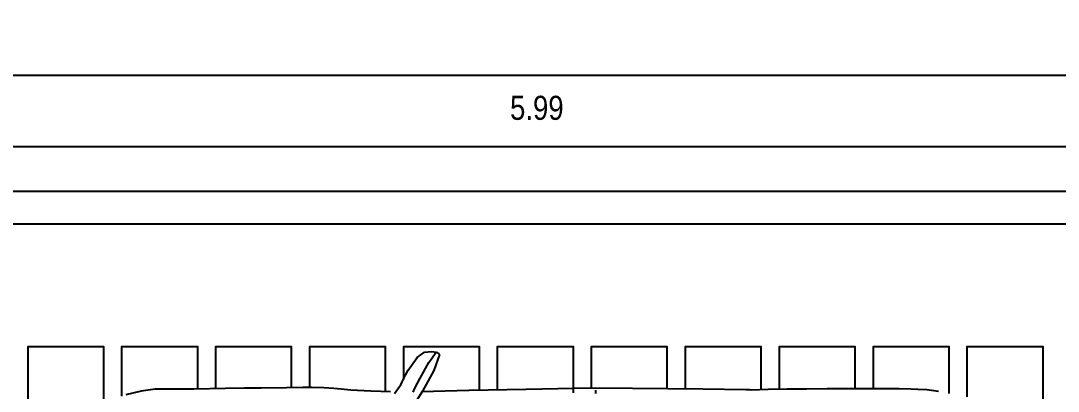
# Model space of a CAD drawing. Header units: millimetres. Extents: x -677 to -23, y -135 to 1112.
# Drawn here: x -118.443 to -113.692, y 859.508 to 861.202 of the extents above; entities that cross this region are included whole.
import ezdxf

# ---------------------------------------------------------------- set-up
doc = ezdxf.new("R2010")
doc.units = ezdxf.units.MM
doc.header["$LTSCALE"] = 20
doc.header["$MEASUREMENT"] = 0
doc.header["$PDSIZE"] = -5
doc.layers.get('0').update_dxf_attribs({"linetype": 'CONTINUOUS'})
doc.layers.get('Defpoints').update_dxf_attribs({"linetype": 'CONTINUOUS'})
doc.layers.add('AR-ALV', color=5, linetype='CONTINUOUS')
doc.layers.add('E-Pen-C', color=4, linetype='CONTINUOUS', lineweight=15)
doc.layers.add('E-Pen-G', color=3, linetype='CONTINUOUS', lineweight=30)
doc.styles.add('F2', font='swissc.ttf')
doc.dimstyles.new('DIMENSION-1', dxfattribs={"dimtxt": 0.11, "dimasz": 0.07, "dimexe": 1, "dimexo": 0, "dimgap": 0.12, "dimtad": 1, "dimzin": 7, "dimdsep": 46, "dimtxsty": 'F2', "dimblk1": 'TRACO', "dimblk2": 'TRACO', "dimsah": 1, "dimcen": 1, "dimse1": 1, "dimse2": 1, "dimclrd": 256, "dimclre": 256, "dimclrt": 6, "dimadec": 0, "dimazin": 0, "dimtfac": 1, "dimtix": 1, "dimtmove": 2, "dimatfit": 3, "dimldrblk": 'TRACO', "dimfxl": 1, "dimtolj": 1, "dimtzin": 0, "dimarcsym": 0})

# ---------------------------------------------------------------- blocks, each defined once
blk = doc.blocks.new('Austin Mini dessus')
at = {"color": 8, "flags": 128}
for points in [[(1.1378, 1.9593), (1.1088, 2.0056)], [(-0.1499, 1.9594), (-0.2203, 1.9763)], [(-0.0857, 1.9511), (-0.1499, 1.9594)], [(-0.0153, 1.9503), (-0.0857, 1.9511)], [(0.0907, 1.9502), (-0.0153, 1.9503)], [(0.2354, 1.9481), (0.0907, 1.9502)], [(0.3237, 1.9468), (0.2354, 1.9481)], [(0.7655, 1.9512), (0.7321, 1.9476)], [(0.7946, 1.9543), (0.7655, 1.9512)], [(0.8101, 1.9559), (0.7946, 1.9543)], [(0.8406, 1.9574), (0.8101, 1.9559)], [(0.902, 1.9603), (0.8406, 1.9574)], [(0.9918, 1.9626), (0.902, 1.9603)], [(1.0093, 1.97), (1.0326, 1.939)], [(1.0947, 1.9644), (1.1035, 1.9457)], [(1.3518, 1.9569), (1.1339, 1.9626)], [(1.1905, 1.8654), (1.1378, 1.9593)], [(1.6114, 1.9519), (1.3518, 1.9569)], [(1.8317, 1.9484), (1.6114, 1.9519)], [(1.9317, 1.9469), (1.8317, 1.9484)], [(1.9321, 1.971), (1.9317, 1.9551)], [(2.1, 1.9484), (1.9317, 1.9469)], [(2.421, 1.9514), (2.1, 1.9484)], [(2.6186, 1.954), (2.421, 1.9514)], [(2.627, 1.9542), (2.6186, 1.954)], [(2.6353, 1.9546), (2.627, 1.9542)], [(2.6436, 1.9556), (2.6353, 1.9546)], [(2.7208, 1.9527), (2.6436, 1.9556)], [(2.808, 1.9509), (2.7208, 1.9527)], [(2.8968, 1.9503), (2.808, 1.9509)], [(2.9905, 1.9499), (2.8968, 1.9503)], [(3.0983, 1.949), (2.9905, 1.9499)], [(3.2215, 1.9486), (3.0983, 1.949)], [(3.3211, 1.9494), (3.2215, 1.9486)], [(3.3742, 1.9509), (3.3211, 1.9494)], [(3.4063, 1.9517), (3.3742, 1.9509)], [(3.448, 1.9543), (3.4063, 1.9517)], [(3.5003, 1.961), (3.448, 1.9543)], [(0.3994, 1.9465), (0.3237, 1.9468)], [(0.5154, 1.9455), (0.3994, 1.9465)], [(0.5899, 1.9439), (0.5154, 1.9455)], [(0.6316, 1.9433), (0.5899, 1.9439)], [(0.6869, 1.9446), (0.6316, 1.9433)], [(0.7321, 1.9476), (0.6869, 1.9446)], [(1.0326, 1.939), (1.0383, 1.9315)], [(1.0383, 1.9315), (1.0455, 1.9166)], [(1.0455, 1.9166), (1.0602, 1.8867)], [(1.1035, 1.9457), (1.127, 1.9007)], [(1.127, 1.9007), (1.1671, 1.8287)], [(1.0602, 1.8867), (1.0718, 1.8645)], [(1.0718, 1.8645), (1.1137, 1.8064)], [(1.2159, 1.792), (1.1905, 1.8654)], [(1.1137, 1.8064), (1.1476, 1.7819)], [(1.1671, 1.8287), (1.2, 1.7814)], [(1.1476, 1.7819), (1.1788, 1.7779)], [(1.1788, 1.7779), (1.2025, 1.7823)], [(1.2025, 1.7823), (1.2133, 1.7887)], [(1.2133, 1.7887), (1.2159, 1.792)]]:
    blk.add_lwpolyline(points, dxfattribs=at)
blk = doc.blocks.new('TRACO')
at = {"layer": 'E-Pen-C'}
for p, q in [((0, 1), (0, -1)), ((-1, 0), (1, 0))]:
    blk.add_line(p, q, dxfattribs=at)
at = {"layer": 'E-Pen-G'}
blk.add_line((-0.424, -0.424), (0.424, 0.424), dxfattribs=at)
blk = doc.blocks.new('*D749')
at = {"color": 4, "lineweight": -2}
blk.add_line((-119.0046, 860.6269), (-113.1546, 860.6269), dxfattribs=at)
at = {"layer": 'Defpoints', "color": 0, "linetype": 'Continuous'}
for p in [(-113.0846, 860.6269), (-113.0846, 860.2735), (-119.0746, 858.7735)]:
    blk.add_point(p, dxfattribs=at)
at = {"color": 4, "linetype": 'Continuous', "lineweight": -2, "xscale": 0.07, "yscale": 0.07, "zscale": 0.07, "rotation": 180}
blk.add_blockref('TRACO', (-119.0746, 860.6269), dxfattribs=at)
at = {"color": 4, "linetype": 'Continuous', "lineweight": -2, "xscale": 0.07, "yscale": 0.07, "zscale": 0.07}
blk.add_blockref('TRACO', (-113.0846, 860.6269), dxfattribs=at)
at = {"color": 4, "linetype": 'Continuous', "insert": (-116.0796, 860.8034), "char_height": 0.11, "attachment_point": 5, "style": 'F2'}
blk.add_mtext('\\A1;5.99', dxfattribs=at)
blk = doc.blocks.new('*D750')
at = {"color": 4, "lineweight": -2}
blk.add_line((-137.5146, 860.9535), (-112.6546, 860.9535), dxfattribs=at)
at = {"layer": 'Defpoints', "color": 0, "linetype": 'Continuous'}
for p in [(-112.5846, 860.9535), (-137.5846, 860.4235), (-112.5846, 860.4235)]:
    blk.add_point(p, dxfattribs=at)
at = {"color": 4, "linetype": 'Continuous', "lineweight": -2, "xscale": 0.07, "yscale": 0.07, "zscale": 0.07, "rotation": 180}
blk.add_blockref('TRACO', (-137.5846, 860.9535), dxfattribs=at)
at = {"color": 4, "linetype": 'Continuous', "lineweight": -2, "xscale": 0.07, "yscale": 0.07, "zscale": 0.07}
blk.add_blockref('TRACO', (-112.5846, 860.9535), dxfattribs=at)
at = {"color": 4, "linetype": 'Continuous', "insert": (-125.0846, 861.1301), "char_height": 0.11, "attachment_point": 5, "style": 'F2'}
blk.add_mtext('\\A1;25.00', dxfattribs=at)

msp = doc.modelspace()

# ---------------------------------------------------------------- linework, layer by layer
at = {"color": 7, "linetype": 'Continuous'}
for p, q in [((-137.5846, 860.4235), (-112.5846, 860.4235)), ((-137.4346, 860.2735), (-112.7346, 860.2735))]:
    msp.add_line(p, q, dxfattribs=at)
at = {"layer": 'AR-ALV', "color": 8, "linetype": 'Continuous'}
for points in [[(-118.0625, 859.4533), (-118.0625, 859.7117), (-118.4108, 859.7117), (-118.4108, 858.7126), (-118.2746, 858.7126)], [(-117.6324, 859.5184), (-117.6324, 859.7117), (-117.9808, 859.7117), (-117.9808, 859.4851)], [(-117.2024, 859.5233), (-117.2024, 859.7117), (-117.5507, 859.7117), (-117.5507, 859.5195)], [(-116.7723, 859.5063), (-116.7723, 859.7117), (-117.1207, 859.7117), (-117.1207, 859.5248)], [(-116.3423, 859.5123), (-116.3423, 859.7117), (-116.6906, 859.7117), (-116.6906, 859.5622)], [(-115.9122, 859.5), (-115.9122, 859.7117), (-116.2606, 859.7117), (-116.2606, 859.5138)], [(-115.4822, 859.5184), (-115.4822, 859.7117), (-115.8305, 859.7117), (-115.8305, 859.5211)], [(-115.0521, 859.5144), (-115.0521, 859.7117), (-115.4005, 859.7117), (-115.4005, 859.5177)], [(-114.6221, 859.5193), (-114.6221, 859.7117), (-114.9704, 859.7117), (-114.9704, 859.5166)], [(-114.192, 859.4982), (-114.192, 859.7117), (-114.5404, 859.7117), (-114.5404, 859.5196)], [(-113.762, 859.3099), (-113.762, 859.7117), (-114.1103, 859.7117), (-114.1103, 859.483)]]:
    msp.add_lwpolyline(points, dxfattribs=at)

# ---------------------------------------------------------------- block references
at = {"color": 8, "xscale": -1, "rotation": 180}
msp.add_blockref('Austin Mini dessus', (-117.7413, 861.4683), dxfattribs=at)

# ---------------------------------------------------------------- dimensions: what is measured, and where the dimension line sits
at = {"color": 8, "linetype": 'Continuous'}
for base, p1, p2, picture, middle in [((-112.5846, 860.9535), (-137.5846, 860.4235), (-112.5846, 860.4235), '*D750', (-125.0846, 861.1301)), ((-113.0846, 860.6269), (-119.0746, 858.7735), (-113.0846, 860.2735), '*D749', (-116.0796, 860.8034))]:
    dim = msp.add_linear_dim(base=base, p1=p1, p2=p2, dimstyle='DIMENSION-1', override={"dimclrd": 4, "dimclrt": 4, "dimadec": 8, "dimfxl": 0.5, "dimfxlon": 1}, dxfattribs=at)
    dim.commit()
    dim.dimension.update_dxf_attribs({"geometry": picture, "text_midpoint": middle})

doc.saveas('drawing.dxf')
